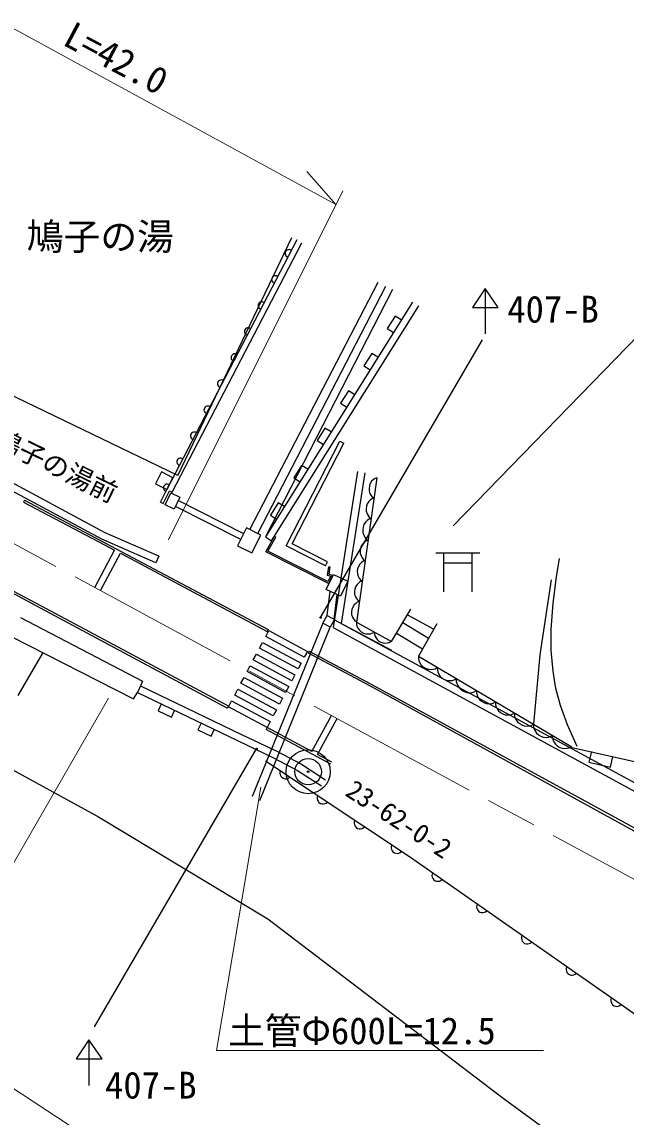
# Model space of a CAD drawing. Units: millimetres, scale not verified. Extents: x 40000 to 680000, y 20000 to 380000.
# Drawn here: x 289384 to 330518, y 262944 to 337541 of the extents above; entities that cross this region are included whole.
import ezdxf
from ezdxf.enums import TextEntityAlignment as Align

# ---------------------------------------------------------------- set-up
doc = ezdxf.new("R2010")
doc.units = ezdxf.units.MM
doc.header["$LTSCALE"] = 1000
doc.linetypes.add('CHAIN', pattern=[18.5, 12, -1.5, 3.5, -1.5])
for name, color, linetype, lineweight in [('M-BGD', 7, 'Continuous', 25), ('M-BMK', 2, 'CHAIN', 13), ('M-BMK-SRVR', 3, 'Continuous', 25), ('M-STR-HTXT', 7, 'Continuous', 13), ('M-STR-STRC', 7, 'Continuous', 25)]:
    doc.layers.add(name, color=color, linetype=linetype, lineweight=lineweight)
doc.styles.add('ＭＳ ゴシック', font='')
doc.styles.get('ＭＳ ゴシック').set_extended_font_data('MS Gothic')

msp = doc.modelspace()

# ---------------------------------------------------------------- linework, layer by layer
at = {"layer": 'M-BGD'}
for p, q in [((308096, 322687), (299251, 305685)), ((299606, 305500), (308451, 322503)), ((300006, 306641), (307751, 322867)), ((304903, 302961), (313635, 319817)), ((305439, 302692), (314168, 319541)), ((314617, 319311), (305960, 302457)), ((300006, 306641), (274492, 318933)), ((315980, 318457), (305960, 302457)), ((306384, 302192), (316404, 318192)), ((314793, 317503), (314262, 316655)), ((315216, 317237), (314793, 317503)), ((314262, 316655), (314686, 316390)), ((295047, 302751), (272108, 315065)), ((313200, 314960), (312670, 314113)), ((313624, 314695), (313200, 314960)), ((294829, 302300), (271870, 314625)), ((312670, 314113), (313093, 313847)), ((311608, 312418), (311077, 311570)), ((312032, 312152), (311608, 312418)), ((311077, 311570), (311501, 311305)), ((310016, 309875), (309485, 309028)), ((310440, 309610), (310016, 309875)), ((307372, 301860), (311036, 308976)), ((307776, 301990), (311302, 308839)), ((309485, 309028), (309909, 308762)), ((311036, 308976), (311302, 308839)), ((298896, 306889), (298478, 306086)), ((299668, 306487), (298896, 306889)), ((308424, 307332), (307893, 306485)), ((308847, 307067), (308424, 307332)), ((312242, 306914), (310565, 296291)), ((312736, 306836), (311114, 296561)), ((298478, 306086), (299251, 305685)), ((299251, 305685), (299668, 306487)), ((307893, 306485), (308317, 306220)), ((313540, 306488), (312155, 296662)), ((313039, 305936), (313015, 305770)), ((313090, 306099), (313039, 305936)), ((313196, 306254), (313090, 306099)), ((313295, 306353), (313196, 306254)), ((313390, 306424), (313295, 306353)), ((313540, 306488), (313390, 306424)), ((298823, 304839), (299251, 305685)), ((299002, 304749), (299429, 305594)), ((299139, 304642), (299519, 305463)), ((299429, 305594), (299606, 305500)), ((299519, 305463), (300130, 305180)), ((300130, 305180), (299749, 304359)), ((313015, 305770), (313019, 305600)), ((313019, 305600), (313079, 305422)), ((313079, 305422), (313147, 305299)), ((313147, 305299), (313218, 305204)), ((313345, 305102), (313195, 305038)), ((313218, 305204), (313345, 305102)), ((289553, 304956), (289484, 304823)), ((289484, 304823), (294630, 302120)), ((289553, 304956), (294700, 302252)), ((298823, 304839), (299002, 304749)), ((299749, 304359), (299139, 304642)), ((304279, 302275), (299831, 304534)), ((304482, 302677), (300020, 304943)), ((306831, 304790), (306300, 303942)), ((307255, 304525), (306831, 304790)), ((312843, 304550), (312820, 304384)), ((312820, 304384), (312824, 304214)), ((312894, 304713), (312843, 304550)), ((313001, 304867), (312894, 304713)), ((313100, 304966), (313001, 304867)), ((313195, 305038), (313100, 304966)), ((306300, 303942), (306724, 303677)), ((312824, 304214), (312884, 304036)), ((312884, 304036), (312951, 303913)), ((312988, 303647), (312887, 303571)), ((312951, 303913), (313023, 303818)), ((313149, 303715), (312988, 303647)), ((313023, 303818), (313149, 303715)), ((304681, 303073), (304071, 301861)), ((305644, 302589), (304681, 303073)), ((312612, 303125), (312587, 302946)), ((312587, 302946), (312591, 302764)), ((312667, 303299), (312612, 303125)), ((312781, 303464), (312667, 303299)), ((312887, 303571), (312781, 303464)), ((290652, 297607), (281343, 302557)), ((290722, 297740), (281414, 302690)), ((294630, 302120), (295689, 301557)), ((294700, 302252), (306160, 296157)), ((298506, 300703), (294829, 302300)), ((298705, 301162), (295047, 302751)), ((305034, 301376), (305644, 302589)), ((305960, 302457), (306384, 302192)), ((305994, 301454), (306580, 302503)), ((306132, 301496), (306667, 302454)), ((306580, 302503), (306667, 302454)), ((307509, 302126), (307508, 302127)), ((312591, 302764), (312655, 302573)), ((312655, 302573), (312727, 302442)), ((312790, 302166), (312695, 302095)), ((312727, 302442), (312804, 302340)), ((312940, 302230), (312790, 302166)), ((312804, 302340), (312940, 302230)), ((294340, 299020), (295689, 301557)), ((304071, 301861), (305034, 301376)), ((310256, 299287), (305994, 301454)), ((310214, 299421), (306132, 301496)), ((310058, 300488), (307372, 301860)), ((307639, 301722), (307639, 301723)), ((310194, 300756), (307776, 301990)), ((312438, 301679), (312415, 301512)), ((312415, 301512), (312419, 301342)), ((312489, 301841), (312438, 301679)), ((312596, 301996), (312489, 301841)), ((312695, 302095), (312596, 301996)), ((294736, 298805), (296087, 301345)), ((296087, 301345), (306089, 296025)), ((298705, 301162), (298506, 300703)), ((310058, 300488), (310194, 300756)), ((312499, 300709), (312400, 300609)), ((312419, 301342), (312479, 301164)), ((312479, 301164), (312546, 301041)), ((312594, 300780), (312499, 300709)), ((312546, 301041), (312618, 300946)), ((312744, 300844), (312594, 300780)), ((312618, 300946), (312744, 300844)), ((317554, 301367), (320554, 301367)), ((318094, 301367), (318094, 298727)), ((318094, 300707), (320014, 300707)), ((320014, 301367), (320014, 298727)), ((325786, 299741), (325979, 300993)), ((310106, 298890), (310588, 299911)), ((310256, 300431), (310170, 299849)), ((310256, 300431), (310355, 300417)), ((310355, 300417), (310282, 299924)), ((310282, 299924), (310562, 299855)), ((310588, 299911), (311566, 299450)), ((312243, 300292), (312219, 300126)), ((312219, 300126), (312223, 299956)), ((312223, 299956), (312283, 299778)), ((312294, 300455), (312243, 300292)), ((312400, 300609), (312294, 300455)), ((310170, 299849), (310412, 299789)), ((310412, 299789), (310214, 299421)), ((310562, 299855), (310256, 299287)), ((311566, 299450), (311083, 298428)), ((312205, 299223), (312098, 299069)), ((312304, 299322), (312205, 299223)), ((312283, 299778), (312351, 299655)), ((312399, 299394), (312304, 299322)), ((312351, 299655), (312422, 299560)), ((312549, 299457), (312399, 299394)), ((312422, 299560), (312549, 299457)), ((325411, 299543), (324655, 294435)), ((325552, 297956), (325786, 299741)), ((311083, 298428), (310106, 298890)), ((310162, 297118), (310371, 298765)), ((310634, 296866), (310846, 298540)), ((312047, 298906), (312024, 298740)), ((312024, 298740), (312028, 298569)), ((312028, 298569), (312088, 298391)), ((312098, 299069), (312047, 298906)), ((312088, 298391), (312155, 298269)), ((303440, 290930), (290722, 297740)), ((311903, 297682), (311852, 297520)), ((312009, 297837), (311903, 297682)), ((312108, 297936), (312009, 297837)), ((312203, 298007), (312108, 297936)), ((312155, 298269), (312227, 298174)), ((312353, 298071), (312203, 298007)), ((312227, 298174), (312353, 298071)), ((325420, 296160), (325552, 297956)), ((289283, 296966), (297599, 292644)), ((303369, 290798), (290652, 297607)), ((309874, 296577), (310162, 297118)), ((310162, 297118), (310671, 296846)), ((311852, 297520), (311828, 297353)), ((311828, 297353), (311832, 297183)), ((311832, 297183), (311892, 297005)), ((311892, 297005), (311960, 296882)), ((314548, 295340), (315871, 297544)), ((315633, 297147), (317437, 296190)), ((309874, 296577), (305064, 284788)), ((305571, 284514), (310382, 296306)), ((306160, 296157), (306089, 296025)), ((310382, 296306), (309874, 296577)), ((310671, 296846), (310382, 296306)), ((310565, 296291), (333649, 283750)), ((314579, 294719), (310650, 296808)), ((311114, 296561), (333883, 284192)), ((311960, 296882), (312031, 296788)), ((312031, 296788), (312158, 296685)), ((312155, 296662), (314548, 295340)), ((312155, 296662), (312161, 296499)), ((312161, 296499), (312193, 296385)), ((312193, 296385), (312251, 296257)), ((312251, 296257), (312357, 296102)), ((315318, 296623), (317074, 295555)), ((317634, 296536), (316375, 294332)), ((325426, 294730), (325420, 296160)), ((288597, 295699), (296989, 291426)), ((305982, 295679), (306193, 296077)), ((308606, 294264), (305982, 295679)), ((306193, 296077), (308817, 294662)), ((312357, 296102), (312491, 295997)), ((312491, 295997), (312638, 295915)), ((312638, 295915), (312798, 295859)), ((312798, 295859), (312986, 295851)), ((312986, 295851), (313125, 295870)), ((313125, 295870), (313239, 295903)), ((313239, 295903), (313380, 295985)), ((313380, 295985), (313386, 295834)), ((313386, 295834), (313416, 295728)), ((313416, 295728), (313469, 295609)), ((313469, 295609), (313568, 295465)), ((313568, 295465), (313692, 295367)), ((314883, 295898), (316664, 294838)), ((305560, 294882), (305771, 295279)), ((308184, 293467), (305560, 294882)), ((305771, 295279), (308395, 293864)), ((308817, 294662), (308606, 294264)), ((308934, 294689), (308864, 294557)), ((308934, 294689), (313161, 292443)), ((313692, 295367), (313829, 295292)), ((313829, 295292), (313978, 295239)), ((313978, 295239), (314152, 295232)), ((314152, 295232), (314281, 295250)), ((314281, 295250), (314387, 295280)), ((314387, 295280), (314518, 295356)), ((325546, 293325), (325426, 294730)), ((290794, 294539), (289115, 291670)), ((305138, 294085), (305349, 294482)), ((307762, 292670), (305138, 294085)), ((305349, 294482), (307973, 293067)), ((308864, 294557), (313091, 292310)), ((309445, 294078), (309540, 294254)), ((316375, 294332), (326830, 288159)), ((316375, 294332), (316376, 294157)), ((316376, 294157), (316408, 294034)), ((316408, 294034), (316465, 293895)), ((324655, 294435), (324213, 289705)), ((304716, 293287), (304927, 293685)), ((307340, 291872), (304716, 293287)), ((304927, 293685), (307551, 292270)), ((308395, 293864), (308184, 293467)), ((316465, 293895), (316575, 293726)), ((316575, 293726), (316714, 293609)), ((316714, 293609), (316869, 293517)), ((316869, 293517), (317040, 293452)), ((317040, 293452), (317240, 293438)), ((317240, 293438), (317389, 293454)), ((317389, 293454), (317513, 293486)), ((317513, 293486), (317666, 293569)), ((317666, 293569), (317668, 293394)), ((317668, 293394), (317699, 293271)), ((317699, 293271), (317757, 293133)), ((325746, 292134), (325546, 293325)), ((297599, 292644), (297461, 292311)), ((304294, 292490), (304505, 292888)), ((306918, 291075), (304294, 292490)), ((304505, 292888), (307129, 291473)), ((307973, 293067), (307762, 292670)), ((313161, 292443), (335927, 279994)), ((317757, 293133), (317866, 292964)), ((317866, 292964), (318006, 292846)), ((318006, 292846), (318161, 292755)), ((318161, 292755), (318331, 292689)), ((318331, 292689), (318532, 292675)), ((318532, 292675), (318681, 292692)), ((318681, 292692), (318804, 292723)), ((318804, 292723), (318958, 292807)), ((318958, 292807), (318959, 292620)), ((318959, 292620), (318993, 292489)), ((318993, 292489), (319055, 292341)), ((296989, 291426), (297244, 291860)), ((297461, 292311), (297244, 291860)), ((297244, 291860), (304109, 288563)), ((297461, 292311), (304324, 289014)), ((303872, 291693), (304083, 292091)), ((306496, 290278), (303872, 291693)), ((304083, 292091), (306706, 290676)), ((307551, 292270), (307340, 291872)), ((313091, 292310), (335840, 279814)), ((319055, 292341), (319171, 292161)), ((319171, 292161), (319320, 292035)), ((319320, 292035), (319486, 291938)), ((319486, 291938), (319667, 291868)), ((319667, 291868), (319881, 291853)), ((319881, 291853), (320040, 291870)), ((320040, 291870), (320172, 291904)), ((320172, 291904), (320336, 291993)), ((320336, 291993), (320337, 291818)), ((320337, 291818), (320369, 291695)), ((320369, 291695), (320427, 291557)), ((326043, 290969), (325746, 292134)), ((298874, 291077), (298657, 290627)), ((303440, 290930), (303369, 290798)), ((303450, 290896), (303661, 291294)), ((303661, 291294), (306284, 289879)), ((307129, 291473), (306918, 291075)), ((320427, 291557), (320536, 291388)), ((320536, 291388), (320676, 291270)), ((320676, 291270), (320831, 291179)), ((320831, 291179), (321001, 291113)), ((321001, 291113), (321202, 291099)), ((321202, 291099), (321351, 291116)), ((321351, 291116), (321474, 291147)), ((321474, 291147), (321628, 291231)), ((321628, 291231), (321629, 291056)), ((321629, 291056), (321661, 290933)), ((321661, 290933), (321718, 290794)), ((326520, 289652), (326043, 290969)), ((298657, 290627), (299559, 290194)), ((299559, 290194), (299775, 290644)), ((306074, 289481), (303450, 290896)), ((306706, 290676), (306496, 290278)), ((309121, 287856), (310454, 290302)), ((321718, 290794), (321827, 290625)), ((321827, 290625), (321967, 290508)), ((321967, 290508), (322122, 290416)), ((322122, 290416), (322292, 290350)), ((322292, 290350), (322493, 290336)), ((322493, 290336), (322642, 290353)), ((322642, 290353), (322766, 290385)), ((322766, 290385), (322919, 290468)), ((322919, 290468), (322921, 290293)), ((322921, 290293), (322952, 290170)), ((301578, 289778), (301362, 289328)), ((306092, 289477), (306022, 289344)), ((306284, 289879), (306074, 289481)), ((309121, 287856), (306092, 289477)), ((309518, 287643), (310850, 290087)), ((322952, 290170), (323010, 290031)), ((323010, 290031), (323119, 289862)), ((323119, 289862), (323259, 289745)), ((323259, 289745), (323414, 289654)), ((323414, 289654), (323584, 289588)), ((323584, 289588), (323785, 289574)), ((323785, 289574), (323934, 289590)), ((323934, 289590), (324057, 289622)), ((324057, 289622), (324211, 289706)), ((324211, 289706), (324212, 289531)), ((324212, 289531), (324244, 289407)), ((327177, 288191), (326520, 289652)), ((301362, 289328), (302263, 288895)), ((302263, 288895), (302480, 289345)), ((304324, 289014), (306749, 287870)), ((310413, 286994), (306022, 289344)), ((324244, 289407), (324302, 289269)), ((324302, 289269), (324411, 289100)), ((324411, 289100), (324551, 288983)), ((324551, 288983), (324706, 288891)), ((324706, 288891), (324876, 288825)), ((324876, 288825), (325077, 288811)), ((325077, 288811), (325226, 288828)), ((325226, 288828), (325349, 288860)), ((325349, 288860), (325503, 288943)), ((325503, 288943), (325504, 288768)), ((325504, 288768), (325536, 288645)), ((304109, 288563), (306523, 287423)), ((325536, 288645), (325593, 288506)), ((325593, 288506), (325703, 288337)), ((325703, 288337), (325842, 288220)), ((325842, 288220), (325997, 288128)), ((325997, 288128), (326168, 288063)), ((326168, 288063), (326368, 288049)), ((326368, 288049), (326517, 288065)), ((326517, 288065), (326641, 288097)), ((326641, 288097), (326794, 288180)), ((335060, 286236), (326736, 288128)), ((286553, 287786), (294600, 283390)), ((306523, 287423), (308155, 286547)), ((306749, 287870), (308409, 286978)), ((310484, 287126), (309518, 287643)), ((328157, 287849), (327987, 287119)), ((329447, 286778), (329618, 287508)), ((315768, 280676), (305963, 287182)), ((306954, 286461), (306949, 286368)), ((306981, 286559), (306954, 286461)), ((308155, 286547), (309774, 285502)), ((308409, 286978), (310045, 285922)), ((327987, 287119), (329447, 286778)), ((306949, 286368), (306970, 286257)), ((306970, 286257), (307010, 286172)), ((307010, 286172), (307071, 286092)), ((307071, 286092), (307177, 286020)), ((307177, 286020), (307275, 285993)), ((307275, 285993), (307368, 285988)), ((307368, 285988), (307479, 286009)), ((307479, 286009), (307564, 286049)), ((307564, 286049), (307644, 286110)), ((309490, 284746), (309485, 284653)), ((309485, 284653), (309507, 284542)), ((309518, 284844), (309490, 284746)), ((309507, 284542), (309546, 284457)), ((309546, 284457), (309608, 284377)), ((309608, 284377), (309714, 284305)), ((309714, 284305), (309811, 284278)), ((309811, 284278), (309904, 284273)), ((309904, 284273), (310016, 284294)), ((310016, 284294), (310100, 284334)), ((310100, 284334), (310180, 284395)), ((294600, 283390), (306122, 276439)), ((312013, 283050), (312009, 282956)), ((312009, 282956), (312031, 282845)), ((312040, 283147), (312013, 283050)), ((312031, 282845), (312071, 282761)), ((312071, 282761), (312133, 282681)), ((312133, 282681), (312240, 282610)), ((312240, 282610), (312338, 282584)), ((312338, 282584), (312431, 282579)), ((312431, 282579), (312542, 282602)), ((312542, 282602), (312626, 282642)), ((312626, 282642), (312706, 282704)), ((314525, 281377), (314520, 281283)), ((314520, 281283), (314543, 281172)), ((314551, 281474), (314525, 281377)), ((314543, 281172), (314583, 281088)), ((314583, 281088), (314645, 281008)), ((314645, 281008), (314751, 280937)), ((314751, 280937), (314849, 280911)), ((314849, 280911), (314942, 280906)), ((314942, 280906), (315053, 280928)), ((315053, 280928), (315137, 280968)), ((315137, 280968), (315217, 281031)), ((337873, 265215), (315768, 280676)), ((317306, 279483), (317299, 279390)), ((317299, 279390), (317319, 279279)), ((317335, 279580), (317306, 279483)), ((317319, 279279), (317357, 279193)), ((317357, 279193), (317418, 279112)), ((317418, 279112), (317522, 279039)), ((317522, 279039), (317619, 279010)), ((317619, 279010), (317713, 279004)), ((317713, 279004), (317824, 279023)), ((317824, 279023), (317909, 279061)), ((317909, 279061), (317990, 279122)), ((320351, 277353), (320345, 277260)), ((320345, 277260), (320364, 277149)), ((320380, 277450), (320351, 277353)), ((320364, 277149), (320402, 277064)), ((320402, 277064), (320463, 276982)), ((320463, 276982), (320568, 276909)), ((320568, 276909), (320665, 276880)), ((320665, 276880), (320758, 276874)), ((320758, 276874), (320869, 276893)), ((320869, 276893), (320954, 276931)), ((320954, 276931), (321036, 276992)), ((306122, 276439), (322142, 264238)), ((323425, 275320), (323396, 275223)), ((323396, 275223), (323390, 275130)), ((323390, 275130), (323410, 275019)), ((323410, 275019), (323448, 274934)), ((323448, 274934), (323508, 274852)), ((323508, 274852), (323613, 274779)), ((323613, 274779), (323710, 274750)), ((323710, 274750), (323803, 274744)), ((323803, 274744), (323914, 274763)), ((323914, 274763), (324000, 274802)), ((324000, 274802), (324081, 274862)), ((326442, 273093), (326435, 273000)), ((326470, 273190), (326442, 273093)), ((326435, 273000), (326455, 272889)), ((326455, 272889), (326493, 272804)), ((326493, 272804), (326553, 272723)), ((326553, 272723), (326658, 272649)), ((326658, 272649), (326755, 272620)), ((326755, 272620), (326848, 272614)), ((326848, 272614), (326960, 272634)), ((326960, 272634), (327045, 272672)), ((327045, 272672), (327126, 272732)), ((329487, 270964), (329480, 270870)), ((329480, 270870), (329500, 270759)), ((329516, 271061), (329487, 270964)), ((329500, 270759), (329538, 270674)), ((329538, 270674), (329598, 270593)), ((329598, 270593), (329703, 270519)), ((329703, 270519), (329800, 270490)), ((329800, 270490), (329893, 270484)), ((329893, 270484), (330005, 270504)), ((330005, 270504), (330090, 270542)), ((330090, 270542), (330171, 270602)), ((322142, 264238), (331548, 257377))]:
    msp.add_line(p, q, dxfattribs=at)
for centre, radius in [((309719, 296970), 50), ((309719, 296970), 30), ((309719, 296970), 10), ((305360, 288018), 50), ((305360, 288018), 30), ((305360, 288018), 10)]:
    msp.add_circle(centre, radius, dxfattribs=at)
for centre in [(307559, 321775), (306638, 320000), (305717, 318225), (304796, 316450), (303875, 314674), (302954, 312899), (302033, 311124), (301111, 309349), (300190, 307573), (299269, 305798)]:
    msp.add_arc(centre, 254, 52.18808, 252.96581, dxfattribs=at)
at = {"layer": 'M-BMK'}
msp.add_line((260471, 317343), (331397, 278971), dxfattribs=at)
at = {"layer": 'M-BMK-SRVR'}
for radius in [1500, 900, 60]:
    msp.add_circle((308870, 286470), radius, dxfattribs=at)
at = {"layer": 'M-STR-HTXT'}
for p, q in [((275720, 344234), (310767, 325098)), ((308784, 327350), (310767, 325098)), ((311236, 326040), (299374, 302256)), ((318752, 303206), (332699, 317597)), ((295280, 291482), (281444, 267484)), ((305658, 285428), (302631, 267484)), ((282378, 269104), (327642, 239423)), ((302631, 267484), (324900, 267484))]:
    msp.add_line(p, q, dxfattribs=at)
at = {"layer": 'M-STR-STRC'}
for p, q in [((320925, 319391), (320062, 318097)), ((321817, 318097), (320925, 319391)), ((320925, 319391), (320925, 316284)), ((320062, 318097), (321817, 318097)), ((309719, 296970), (320746, 315896)), ((294332, 269092), (305360, 288018)), ((293948, 268203), (293085, 266908)), ((294841, 266909), (293948, 268203)), ((293948, 268203), (293949, 265096)), ((293085, 266908), (294841, 266909))]:
    msp.add_line(p, q, dxfattribs=at)
for radius in [30, 10]:
    msp.add_circle((309719, 296970), radius, dxfattribs=at)

# ---------------------------------------------------------------- texts
at = {"layer": 'M-BGD', "style": 'ＭＳ ゴシック'}
msp.add_text('鳩子の湯', height=1833, dxfattribs=at).set_placement((289725, 321455), align=Align.BOTTOM_LEFT)
msp.add_text('鳩子の湯前', height=1320, rotation=334, dxfattribs=at).set_placement((287199, 308342), align=Align.BOTTOM_LEFT)
at = {"layer": 'M-BMK-SRVR', "style": 'ＭＳ ゴシック'}
msp.add_text('23-62-0-2 ', height=1320, rotation=326.9, dxfattribs=at).set_placement((311096, 284565), align=Align.BOTTOM_LEFT)
at = {"layer": 'M-STR-HTXT', "style": 'ＭＳ ゴシック'}
msp.add_text('L=42.0', height=1833, rotation=332, dxfattribs=at).set_placement((291811, 335538), align=Align.BOTTOM_LEFT)
msp.add_text('土管Φ600L=12.5', height=1833, dxfattribs=at).set_placement((303417, 267360), align=Align.BOTTOM_LEFT)
at = {"layer": 'M-STR-STRC', "style": 'ＭＳ ゴシック'}
for p in [(322428, 316508), (295043, 263655)]:
    msp.add_text('407-B', height=1833, dxfattribs=at).set_placement(p, align=Align.BOTTOM_LEFT)

doc.saveas('drawing.dxf')
